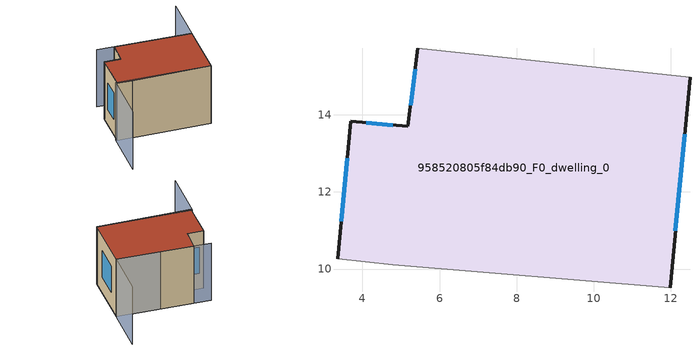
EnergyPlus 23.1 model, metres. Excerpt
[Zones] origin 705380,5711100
958520805f84db90_F0_dwelling_0
 floor ground (EU_floor_Construction): 11.98,9.52 12.49,14.97 5.43,15.72 5.18,13.7 3.69,13.84 3.35,10.27 4.78,10.12 z0
 wall outside (EU_wall_Construction): 12.49,14.97 11.98,9.52 / 3.35,10.27 3.69,13.84 5.18,13.7 5.43,15.72 z0:6
 wall adiabatic (EU_wall_Construction): 5.43,15.72 12.49,14.97 / 11.98,9.52 4.78,10.12 3.35,10.27 z0:6
 window (EU_Window_Construction): 5.25,14.24 5.36,15.18 / 12.35,13.5 12.12,10.99 / 3.44,11.23 3.6,12.88 / 4.09,13.8 4.78,13.74 z1.62:4.38
 roof outside (EU_roof_Construction): 12.49,14.97 11.98,9.52 4.78,10.12 3.35,10.27 3.69,13.84 5.18,13.7 5.43,15.72 z6
shading: 2.81,5.58 3.29,10.38 / 3.29,10.38 11.98,9.52 / 12.97,19.49 12.49,14.97 / 12.49,14.97 3.87,15.89 z0:6
[Building]
EU S2 Campaign: North Axis=0; Terrain=City; Solar Distribution=FullExterior
[Site:Location]
London: Latitude=51.5; Longitude=-0.5; Time Zone=0; Elevation=25
[SizingPeriod:WeatherFileDays]
AnnualSizingPeriod: Begin Month=1; Begin Day of Month=1; End Month=12; End Day of Month=31; Day of Week for Start Day=Monday; Use Weather File Daylight Saving Period=No; Use Weather File Rain and Snow Indicators=No
[MATERIAL]
EU_InternalMass_Material: Roughness=MediumRough; Thickness=0.1; Conductivity=1; Density=1800; Specific Heat=900; Thermal Absorptance=0.9; Solar Absorptance=0.7; Visible Absorptance=0.7
[MATERIAL:NOMASS] Roughness=MediumRough; Thermal Absorptance=0.9; Solar Absorptance=0.7; Visible Absorptance=0.7
Name | Thermal Resistance
EU_wall_NoMass | 0.555556
EU_roof_NoMass | 0.510204
EU_floor_NoMass | 1.68919
[WINDOWMATERIAL:SIMPLEGLAZINGSYSTEM]
EU_Window_SimpleGlazing: UFactor=3.96; Solar Heat Gain Coefficient=0.85; Visible Transmittance=0.85
[CONSTRUCTION]
EU_wall_Construction: EU_wall_NoMass
EU_roof_Construction: EU_roof_NoMass
EU_floor_Construction: EU_floor_NoMass
EU_InternalMass_Construction: EU_InternalMass_Material
EU_Window_Construction: EU_Window_SimpleGlazing
[ZONE]
958520805f84db90_F0_dwelling_0: Type=1; Multiplier=1; Ceiling Height=autocalculate; Volume=270.791; Floor Area=autocalculate; Part of Total Floor Area=Yes
[INTERNALMASS]
958520805f84db90_F0_dwelling_0_EU_InternalMass: Construction=EU_InternalMass_Construction; Zone or ZoneList=958520805f84db90_F0_dwelling_0; Surface Area=45.1318
[OTHEREQUIPMENT]
EU_Step8_InternalGain_958520805f84db90_F0_dwelling_0_f000: Fuel Type=Electricity; Zone or ZoneList or Space or SpaceList=958520805f84db90_F0_dwelling_0; Schedule=EU_Step8_GainSchedule_958520805f84db90_F0_dwelling_0_f000; Design Level Calculation Method=Watts/Area; Power per Zone Floor Area=1; Fraction Latent=0; Fraction Radiant=0; Fraction Lost=0; Carbon Dioxide Generation Rate=0; EndUse Subcategory=EU_Step8_InternalGains
[ZONEVENTILATION:DESIGNFLOWRATE]
EU_ConstantAir_958520805f84db90_F0_dwelling_0: Zone or ZoneList or Space or SpaceList=958520805f84db90_F0_dwelling_0; Schedule=EU_AlwaysOn; Design Flow Rate Calculation Method=AirChanges/Hour; Air Changes per Hour=0.48; Ventilation Type=Natural; Fan Pressure Rise=0; Fan Total Efficiency=1; Constant Term Coefficient=1; Temperature Term Coefficient=0; Velocity Term Coefficient=0; Velocity Squared Term Coefficient=0; Minimum Indoor Temperature=-100; Maximum Indoor Temperature=100; Delta Temperature=-100; Minimum Outdoor Temperature=-100; Maximum Outdoor Temperature=100; Maximum Wind Speed=40
[HVACTEMPLATE:THERMOSTAT]
EU_HeatOnly_958520805f84db90_F0_dwelling_0: Constant Heating Setpoint=20; Constant Cooling Setpoint=50
[HVACTEMPLATE:ZONE:IDEALLOADSAIRSYSTEM]
958520805f84db90_F0_dwelling_0: Template Thermostat=EU_HeatOnly_958520805f84db90_F0_dwelling_0; System Availability Schedule=EU_AlwaysOn; Maximum Heating Supply Air Temperature=50; Minimum Cooling Supply Air Temperature=13; Maximum Heating Supply Air Humidity Ratio=0.0156; Minimum Cooling Supply Air Humidity Ratio=0.0077; Heating Limit=NoLimit; Cooling Limit=NoLimit; Heating Availability Schedule=EU_AlwaysOn; Cooling Availability Schedule=EU_CoolingOff; Dehumidification Control Type=ConstantSensibleHeatRatio; Cooling Sensible Heat Ratio=0.7; Dehumidification Setpoint=60; Humidification Control Type=None; Humidification Setpoint=30; Outdoor Air Method=None; Outdoor Air Flow Rate per Person=0.00944; Outdoor Air Flow Rate per Zone Floor Area=0; Outdoor Air Flow Rate per Zone=0; Demand Controlled Ventilation Type=None; Outdoor Air Economizer Type=NoEconomizer; Heat Recovery Type=None; Sensible Heat Recovery Effectiveness=0.7; Latent Heat Recovery Effectiveness=0.65
[SIZING:ZONE]
958520805f84db90_F0_dwelling_0: Zone Cooling Design Supply Air Temperature Input Method=SupplyAirTemperature; Zone Cooling Design Supply Air Temperature=13; Zone Heating Design Supply Air Temperature Input Method=SupplyAirTemperature; Zone Heating Design Supply Air Temperature=50; Zone Cooling Design Supply Air Humidity Ratio=0.008; Zone Heating Design Supply Air Humidity Ratio=0.008; Cooling Design Air Flow Method=DesignDay; Cooling Design Air Flow Rate=0; Cooling Minimum Air Flow per Zone Floor Area=0.000762; Cooling Minimum Air Flow=0; Cooling Minimum Air Flow Fraction=0.2; Heating Design Air Flow Method=DesignDay; Heating Design Air Flow Rate=0; Heating Maximum Air Flow per Zone Floor Area=0.002032; Heating Maximum Air Flow=0.141576; Heating Maximum Air Flow Fraction=0.3; Account for Dedicated Outdoor Air System=No; Dedicated Outdoor Air System Control Strategy=NeutralSupplyAir; Dedicated Outdoor Air Low Setpoint Temperature for Design=autosize; Dedicated Outdoor Air High Setpoint Temperature for Design=autosize; Zone Load Sizing Method=Sensible Load Only No Latent Load; Zone Latent Cooling Design Supply Air Humidity Ratio Input Method=HumidityRatioDifference; Zone Cooling Design Supply Air Humidity Ratio Difference=0.005; Zone Latent Heating Design Supply Air Humidity Ratio Input Method=HumidityRatioDifference; Zone Humidification Design Supply Air Humidity Ratio Difference=0.005
[SCHEDULE:CONSTANT]
Name | Hourly Value
EU_AlwaysOn | 1
EU_CoolingOff | 0
[SCHEDULE:FILE]
EU_Step8_GainSchedule_958520805f84db90_F0_dwelling_0_f000: File=../../schedules/958520805f84db90/958520805f84db90_F0_dwelling_0_f000_gain.csv; Column Number=1; Rows to Skip at Top=0; Number of Hours of Data=8760; Column Separator=Comma; Interpolate to Timestep=No; Minutes per Item=60; Adjust Schedule for Daylight Savings=Yes
